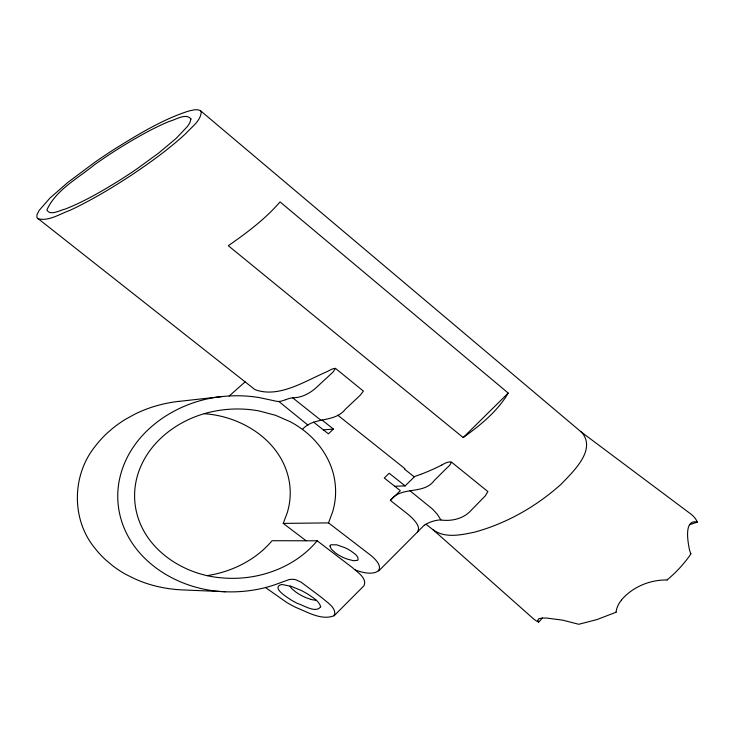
<?xml version="1.0" encoding="UTF-8"?>
<svg xmlns="http://www.w3.org/2000/svg" width="734" height="734" viewBox="0 0 734 734"><rect width="100%" height="100%" fill="white"/><g stroke="black" fill="none" stroke-linecap="round" stroke-linejoin="round"><path stroke-width="1.1" d="M204.263 413.719C242.348 416.242 281.792 441.189 289.132 480.798A126.872 92.787 -2.6 0 1 288.976 505.937L287.544 511.965L283.232 523.406L328.538 522.892L332.915 511.075L334.365 504.836A132.891 97.191 -2.6 0 0 334.456 478.852C330.851 458.943 318.593 441.299 302.426 429.408A103.833 75.941 -2.6 0 0 290.251 421.738L275.544 415.316L259.405 411.012A88.034 64.381 -2.6 0 0 212.64 411.591C178.041 418.692 145.148 443.483 136.579 478.935A132.753 97.09 -2.6 0 0 135.946 509.561C143.791 549.326 183.528 575.117 222.163 577.887A87.529 64.014 -2.6 0 0 247.808 577.374C274.259 573.979 300.022 561.51 317.189 540.802L352.604 567.777C357.284 572.171 367.505 578.282 363.936 585.787L334.163 615.707C321.565 620.771 307.665 612.073 296.013 607.504A140.524 102.778 -2.6 0 1 286.81 602.522L265.497 587.53M508.222 393.085C497.395 411.508 480.32 425.252 463.182 437.556L228.32 245.725C246.844 232.788 265.24 219.117 280.049 201.896L508.222 393.085L463.182 437.556M621.349 600.1C632.479 586.87 650.186 579.594 667.344 579.979M334.163 615.707C337.301 608.137 326.914 602.394 322.244 597.971L301.096 582.154L295.655 579.667A11.616 8.496 -2.6 0 0 288.921 579.658L274.47 584.897A102.751 75.143 -2.6 0 1 225.457 591.769M417.472 531.994C420.793 527.076 415.517 521.645 412.288 518.167A74.373 54.389 -2.6 0 0 407.095 513.571L390.387 500.432L400.314 490.67L384.286 478.008L389.176 473.246L405.15 485.908L414.288 476.916L404.425 469.063L404.856 468.641L337.778 415.187M355.311 569.933C376.377 578.282 390.809 569.703 367.569 552.885L328.538 522.892M302.426 429.408C313.969 416.261 334.429 423.279 345.411 409.187L360.339 395.131L363.394 391.094L335.466 368.376C332.135 368.34 329.171 370.808 326.162 372.055C304.738 381.175 278.736 398.525 254.909 389.589L36.957 217.732L36.966 214.787L39.141 210.438L50.013 198.006L67.913 182.353L95.356 161.893A608.78 445.226 -2.6 0 1 114.458 149.14C137.928 134.505 162.939 119.284 188.491 111.109C192.308 110.311 196.84 108.568 200.501 110.724L581.833 432.482C596.806 450.089 572.603 472.072 561.134 484.211C536.453 506.368 506.781 523.342 474.733 532.104C461.402 534.921 445.125 538.6 433.198 529.856L533.141 618.523A26.773 19.579 -2.6 0 0 538.637 622.157L542.444 618.028L546.628 618.065L562.776 620.175L578.759 624.285L597.036 619.551L616.193 612.184M378.625 571.024L424.316 525.113M390.387 500.432C401.48 485.532 423.344 495.331 434.4 480.357L446.712 468.136C455.988 460.044 448.309 460.86 441.721 465.108M321.969 419.986L333.447 429.087L328.392 433.831L313.528 422.087M229.21 395.993L245.119 381.891M285.443 399.782L287.893 398.892A17.809 13.019 -2.6 0 1 292.673 397.8C302.078 397.819 310.629 393.02 317.262 386.671L332.997 372.092L335.466 368.376M284.994 399.947L281.718 401.012A11.918 8.716 -2.6 0 1 280.727 401.223L280.177 401.314A9.881 7.23 -2.6 0 1 279.691 401.37L278.819 401.461L307.996 425.16M420.72 474.347L414.031 476.715M689.63 524.7L697.3 522.085A27.929 20.433 -2.6 0 0 690.997 514.149L581.126 431.922M207.318 575.603C231.981 571.786 255.863 559.978 272.066 540.719L317.189 540.802M278.782 401.461A9.184 6.716 -2.6 0 1 276.048 401.177L259.588 397.644A101.742 74.409 -2.6 0 0 221.622 396.617C175.444 401.269 128.854 432.785 119.312 480.229A153.736 112.44 -2.6 0 0 119.816 514.562C130.689 561.638 179.344 590.485 225.466 591.723L182.188 589.897A103.999 76.061 -2.6 0 1 134.469 578.667L125.817 574.383A117.807 86.153 -2.6 0 1 112.66 565.74L105.558 559.776A128.927 94.291 -2.6 0 1 95.282 548.665C71.115 519.892 71.712 475.192 95.255 446.244A129.028 94.365 -2.6 0 1 107.742 432.592L112.513 428.482A118.587 86.731 -2.6 0 1 125.551 419.288L134.065 414.572A104.54 76.455 -2.6 0 1 178.848 401.351M178.857 401.406L221.622 396.626M323.391 429.876L333.447 429.087M542.481 618.028L538.738 618.734L537.783 620.395M316.106 600.155L314.923 600.137A16.047 11.735 -2.6 0 1 311.152 599.412M394.764 486.284L405.15 485.908M311.133 599.439L307.197 598.137A51.674 37.792 -2.6 0 1 295.352 591.668L292.114 588.934A14.451 10.57 -2.6 0 1 290.26 586.53L290.113 586.035M697.3 522.085C683.492 518.865 688.015 542.463 689.382 549.381A82.006 59.977 -2.6 0 0 690.786 553.711M37.709 218.677C48.756 221.659 59.793 213.897 69.913 210.364C91.42 200.272 111.852 188.023 131.689 174.976C150.617 162.297 169.169 148.901 185.931 133.432C191.501 127.01 200.777 121.037 201.272 111.843L200.501 110.724M306.133 540.784L283.232 523.406M425.922 524.168L433.849 530.398M292.673 397.819L320.749 420.105M409.728 490.551L432.592 509.13L437.29 514.24L440.951 520.021C452.043 521.452 463.943 518.672 471.457 510.002L485.284 495.872L487.871 491.551L451.144 461.842M424.426 525.205A27.332 19.992 -2.6 0 1 440.932 519.819M441.703 465.081A190.134 139.056 -2.6 0 1 420.729 474.375M690.978 553.785A157.012 114.834 -2.6 0 1 667.16 579.86M616.028 612.174A36.516 26.708 -2.6 0 1 621.459 600.146M538.664 622.138A8.358 6.111 -2.6 0 1 537.738 620.404M190.959 118.908L189.867 122.798L187.5 126.413L176.068 138.478L158.783 152.956L137.515 168.471A531.618 388.8 -2.6 0 1 118.55 180.931C101.43 191.51 83.924 201.722 65.142 209.098C60.069 210.089 50.196 216.255 46.875 209.961C55.958 189.785 77.96 178.399 94.493 164.728A527.7 385.937 -2.6 0 1 121.633 146.727C136.9 137.359 152.516 128.422 169.049 121.468C175.362 120.037 185.821 112.641 190.959 118.908M320.685 606.798C315.648 613.569 303.83 605.302 297.637 603.513A84.282 61.638 -2.6 0 1 291.664 600.302C288.389 598.063 270.874 587.815 281.168 584.613A9.102 6.652 -2.6 0 1 282.553 584.585L291.306 586.402L300.802 590.292A83.896 61.353 -2.6 0 1 308.197 594.356C312.84 597.705 319.106 600.871 320.685 606.798M329.997 546.013L331.291 549.133L335.603 553.032A47.334 34.617 -2.6 0 0 346.778 558.959L353.531 560.739L357.449 560.336A2.055 1.505 -2.6 0 0 358.1 559.73C358.642 555.528 353.485 553.078 350.668 550.83A49.958 36.535 -2.6 0 0 345.072 547.766L336.833 544.848L331.062 544.775A2.119 1.551 -2.6 0 0 330.144 545.564L329.997 546.013"/></g></svg>
